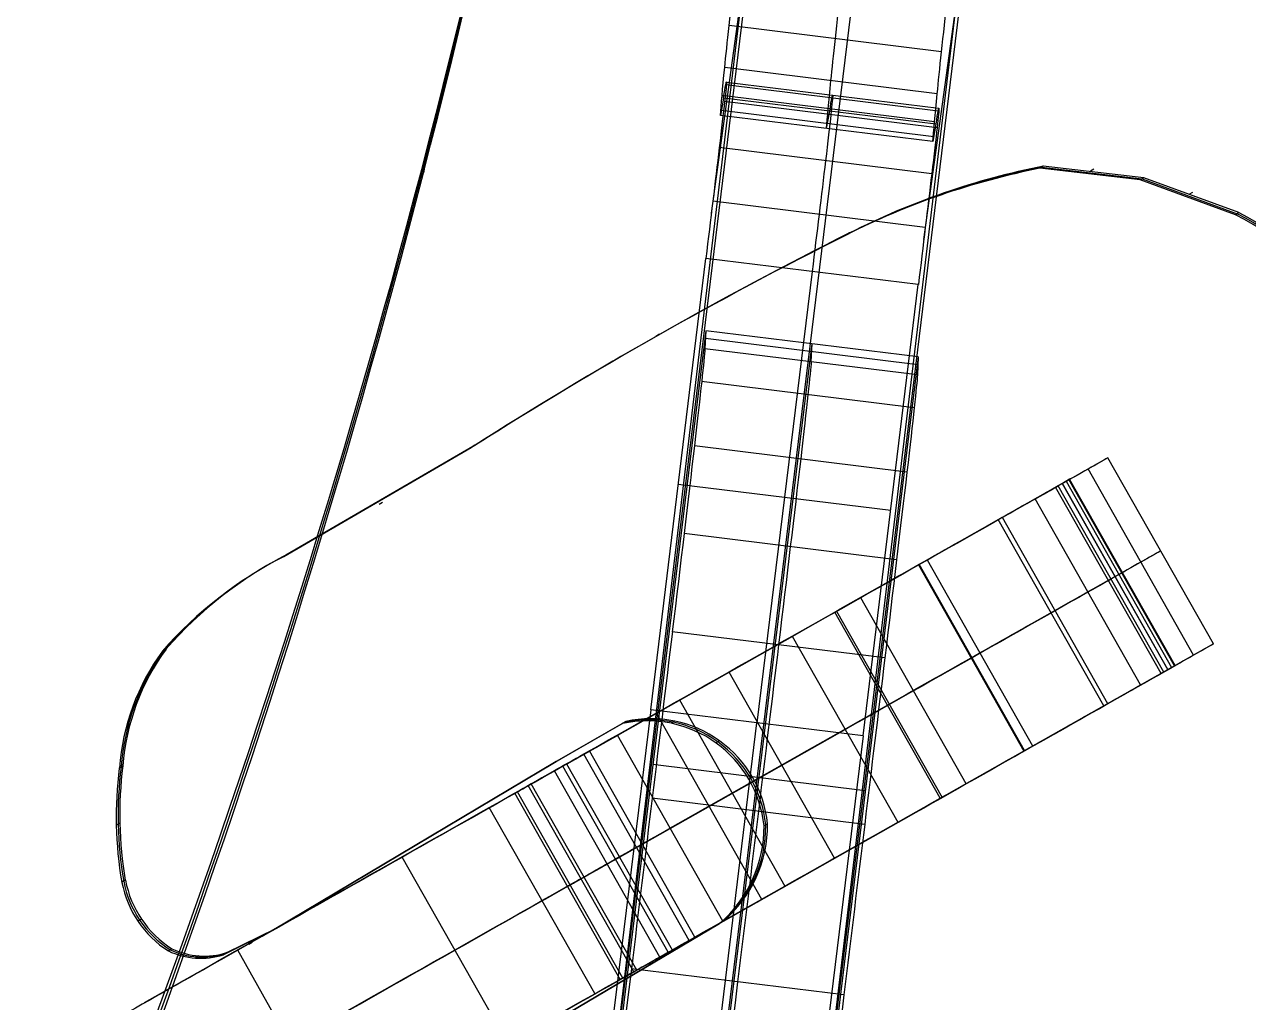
# Model space of a CAD drawing. Extents: x 14 to 133, y -39 to 144.
# Drawn here: x 53.55 to 64.98, y 61.74 to 70.88 of the extents above; entities that cross this region are included whole.
import ezdxf

# ---------------------------------------------------------------- set-up
doc = ezdxf.new("R2010")
doc.units = 0
doc.header["$MEASUREMENT"] = 0
doc.layers.add('LAYER_1', color=255, linetype='CONTINUOUS')

msp = doc.modelspace()

# ---------------------------------------------------------------- linework, layer by layer
at = {"layer": 'LAYER_1', "color": 9}
for p, q in [((62.939, 92.919, 69.785), (58.795, 59.003, 75.228)), ((62.939, 92.919, 69.785), (58.795, 59.003, 75.228)), ((59.787, 58.881, 75.22), (63.931, 92.797, 69.778)), ((64.924, 92.674, 69.77), (60.78, 58.758, 75.212)), ((64.924, 92.674, 69.77), (60.78, 58.758, 75.212)), ((58.988, 60.581, 74.976), (61.978, 85.647, 61.541)), ((60.972, 60.336, 74.961), (63.963, 85.402, 61.526)), ((59.964, 69.118, 64.86), (60.551, 73.373, 72.929)), ((61.949, 68.873, 64.845), (62.535, 73.128, 72.914)), ((62.114, 70.627, 58.16), (60.129, 70.872, 58.175)), ((62.073, 70.235, 59.154), (60.089, 70.48, 59.17)), ((62.073, 70.235, 59.154), (60.089, 70.48, 59.17)), ((62.09, 70.096, 63.566), (60.105, 70.34, 63.581)), ((62.09, 70.096, 63.566), (60.105, 70.34, 63.581)), ((62.048, 69.973, 60.095), (60.063, 70.218, 60.111)), ((62.082, 70.073, 62.918), (60.097, 70.318, 62.933)), ((60.077, 70.195, 62.296), (60.048, 70.033, 61.07)), ((60.077, 70.195, 62.296), (60.048, 70.033, 61.07)), ((62.062, 69.95, 62.281), (60.077, 70.195, 62.296)), ((62.062, 69.95, 62.281), (60.077, 70.195, 62.296)), ((62.072, 69.916, 64.151), (60.087, 70.161, 64.166)), ((62.033, 69.788, 61.055), (60.048, 70.033, 61.07)), ((62.033, 69.788, 61.055), (60.048, 70.033, 61.07)), ((62.043, 69.833, 61.673), (60.058, 70.078, 61.688)), ((61.04, 69.911, 61.062), (61.07, 70.073, 62.289)), ((62.062, 69.95, 62.281), (62.033, 69.788, 61.055)), ((62.062, 69.95, 62.281), (62.033, 69.788, 61.055)), ((57.326, 69.789, 75.685), (57.274, 69.495, 73.708)), ((62.022, 69.486, 64.584), (60.038, 69.731, 64.599)), ((62.022, 69.486, 64.584), (60.038, 69.731, 64.599)), ((63.064, 69.559, 61.896), (63.031, 69.539, 59.896)), ((63.064, 69.559, 61.896), (63.031, 69.539, 59.896)), ((63.971, 69.429, 59.882), (63.031, 69.539, 59.896)), ((63.971, 69.429, 59.882), (63.031, 69.539, 59.896)), ((63.048, 69.549, 60.896), (63.987, 69.439, 60.881)), ((64.004, 69.449, 61.881), (63.064, 69.559, 61.896)), ((64.004, 69.449, 61.881), (63.064, 69.559, 61.896)), ((63.537, 69.531, 61.888), (63.504, 69.512, 59.888)), ((64.004, 69.449, 61.881), (63.971, 69.429, 59.882)), ((64.004, 69.449, 61.881), (63.971, 69.429, 59.882)), ((64.859, 69.104, 59.87), (63.971, 69.429, 59.882)), ((64.859, 69.104, 59.87), (63.971, 69.429, 59.882)), ((63.987, 69.439, 60.881), (64.875, 69.114, 60.87)), ((64.892, 69.124, 61.87), (64.004, 69.449, 61.881)), ((64.892, 69.124, 61.87), (64.004, 69.449, 61.881)), ((62.138, 69.309, 61.913), (62.105, 69.289, 59.914)), ((64.457, 69.312, 61.875), (64.424, 69.293, 59.875)), ((61.962, 68.985, 64.806), (59.977, 69.23, 64.821)), ((64.892, 69.124, 61.87), (64.859, 69.104, 59.87)), ((64.892, 69.124, 61.87), (64.859, 69.104, 59.87)), ((61.255, 68.936, 61.932), (61.222, 68.916, 59.932)), ((61.255, 68.936, 61.932), (61.222, 68.916, 59.932)), ((59.397, 64.478, 65.572), (59.912, 68.696, 64.946)), ((59.397, 64.478, 65.572), (59.912, 68.696, 64.946)), ((61.897, 68.451, 64.931), (59.912, 68.696, 64.946)), ((61.897, 68.451, 64.931), (59.912, 68.696, 64.946)), ((60.905, 68.574, 64.939), (60.389, 64.355, 65.565)), ((61.382, 64.233, 65.557), (61.897, 68.451, 64.931)), ((61.382, 64.233, 65.557), (61.897, 68.451, 64.931)), ((59.912, 68.02, 75.881), (58.922, 59.916, 77.168)), ((59.912, 68.02, 75.881), (58.922, 59.916, 77.168)), ((59.479, 67.987, 61.97), (59.446, 67.967, 59.971)), ((59.912, 68.02, 75.881), (59.904, 67.852, 77.434)), ((59.912, 68.02, 75.881), (59.904, 67.852, 77.434)), ((61.894, 67.702, 76.644), (59.909, 67.947, 76.659)), ((61.897, 67.775, 75.866), (59.912, 68.02, 75.881)), ((61.897, 67.775, 75.866), (59.912, 68.02, 75.881)), ((61.889, 67.607, 77.419), (59.904, 67.852, 77.434)), ((61.889, 67.607, 77.419), (59.904, 67.852, 77.434)), ((59.915, 59.794, 77.16), (60.905, 67.897, 75.874)), ((60.896, 67.73, 77.427), (60.905, 67.897, 75.874)), ((61.897, 67.775, 75.866), (60.907, 59.671, 77.153)), ((61.897, 67.775, 75.866), (60.907, 59.671, 77.153)), ((61.897, 67.775, 75.866), (61.889, 67.607, 77.419)), ((61.897, 67.775, 75.866), (61.889, 67.607, 77.419)), ((61.858, 67.3, 78.398), (59.873, 67.545, 78.413)), ((55.971, 65.911, 60.048), (57.721, 66.93, 60.009)), ((55.971, 65.911, 60.048), (57.721, 66.93, 60.009)), ((57.737, 66.939, 61.009), (55.988, 65.921, 61.048)), ((56.004, 65.931, 62.048), (57.754, 66.949, 62.009)), ((56.004, 65.931, 62.048), (57.754, 66.949, 62.009)), ((57.754, 66.949, 62.009), (57.721, 66.93, 60.009)), ((57.754, 66.949, 62.009), (57.721, 66.93, 60.009)), ((61.79, 66.699, 79.227), (59.805, 66.944, 79.242)), ((61.79, 66.699, 79.227), (59.805, 66.944, 79.242)), ((63.668, 66.832, 59.785), (60.13, 64.83, 59.907)), ((63.668, 66.832, 59.785), (60.13, 64.83, 59.907)), ((64.653, 65.092, 59.786), (63.668, 66.832, 59.785)), ((64.653, 65.092, 59.786), (63.668, 66.832, 59.785)), ((64.469, 64.987, 59.069), (63.483, 66.728, 59.068)), ((59.087, 64.241, 62.014), (63.18, 66.557, 61.923)), ((59.087, 64.241, 62.014), (63.18, 66.557, 61.923)), ((61.639, 66.339, 65.228), (59.654, 66.584, 65.243)), ((63.18, 66.557, 61.923), (63.304, 66.628, 62.253)), ((63.18, 66.557, 61.923), (63.304, 66.628, 62.253)), ((64.165, 64.817, 61.924), (63.18, 66.557, 61.923)), ((64.165, 64.817, 61.924), (63.18, 66.557, 61.923)), ((64.19, 64.829, 58.394), (63.205, 66.569, 58.393)), ((64.19, 64.829, 58.394), (63.205, 66.569, 58.393)), ((63.242, 66.593, 62.088), (64.227, 64.852, 62.089)), ((63.31, 66.632, 62.563), (63.243, 66.593, 62.852)), ((63.31, 66.632, 62.563), (63.243, 66.593, 62.852)), ((64.228, 64.853, 62.853), (63.243, 66.593, 62.852)), ((64.228, 64.853, 62.853), (63.243, 66.593, 62.852)), ((63.277, 66.613, 62.707), (64.262, 64.872, 62.708)), ((63.304, 66.628, 62.253), (63.31, 66.632, 62.563)), ((63.304, 66.628, 62.253), (63.31, 66.632, 62.563)), ((64.289, 64.887, 62.254), (63.304, 66.628, 62.253)), ((64.289, 64.887, 62.254), (63.304, 66.628, 62.253)), ((63.307, 66.63, 62.408), (64.292, 64.889, 62.409)), ((64.296, 64.891, 62.564), (63.31, 66.632, 62.563)), ((64.296, 64.891, 62.564), (63.31, 66.632, 62.563)), ((63.974, 64.709, 63.272), (62.988, 66.45, 63.271)), ((56.893, 66.416, 62.029), (56.86, 66.396, 60.029)), ((63.629, 64.515, 63.595), (62.644, 66.255, 63.594)), ((63.629, 64.515, 63.595), (62.644, 66.255, 63.594)), ((63.667, 64.533, 57.7), (62.682, 66.273, 57.699)), ((61.694, 65.88, 79.832), (59.709, 66.125, 79.847)), ((56.004, 65.931, 62.048), (55.971, 65.911, 60.048)), ((56.004, 65.931, 62.048), (55.971, 65.911, 60.048)), ((60.623, 63.96, 59.907), (64.16, 65.962, 59.786)), ((62.968, 64.137, 57.256), (61.983, 65.877, 57.255)), ((62.968, 64.137, 57.256), (61.983, 65.877, 57.255)), ((61.899, 65.831, 59.846), (62.884, 64.091, 59.847)), ((62.89, 64.097, 64.012), (61.905, 65.837, 64.011)), ((63.797, 65.758, 62.253), (63.672, 65.687, 61.924)), ((63.735, 65.723, 62.852), (63.803, 65.761, 62.563)), ((63.803, 65.761, 62.563), (63.797, 65.758, 62.253)), ((63.672, 65.687, 61.924), (59.58, 63.371, 62.014)), ((55.394, 65.542, 62.062), (55.361, 65.522, 60.062)), ((62.345, 63.784, 57.086), (61.36, 65.524, 57.085)), ((62.102, 63.651, 64.285), (61.117, 65.391, 64.284)), ((62.102, 63.651, 64.285), (61.117, 65.391, 64.284)), ((61.133, 65.399, 61.969), (62.119, 63.658, 61.97)), ((61.584, 64.962, 80.273), (59.599, 65.207, 80.288)), ((61.584, 64.962, 80.273), (59.599, 65.207, 80.288)), ((60.722, 65.163, 57.021), (58.615, 63.97, 56.991)), ((60.722, 65.163, 57.021), (58.615, 63.97, 56.991)), ((61.708, 63.423, 57.022), (60.722, 65.163, 57.021)), ((61.708, 63.423, 57.022), (60.722, 65.163, 57.021)), ((64.653, 65.092, 59.786), (61.115, 63.089, 59.908)), ((64.653, 65.092, 59.786), (61.115, 63.089, 59.908)), ((54.868, 65.045, 62.075), (54.835, 65.025, 60.076)), ((54.868, 65.045, 62.075), (54.835, 65.025, 60.076)), ((64.165, 64.817, 61.924), (64.289, 64.887, 62.254)), ((64.165, 64.817, 61.924), (64.289, 64.887, 62.254)), ((64.296, 64.891, 62.564), (64.228, 64.853, 62.853)), ((64.296, 64.891, 62.564), (64.228, 64.853, 62.853)), ((64.289, 64.887, 62.254), (64.296, 64.891, 62.564)), ((64.289, 64.887, 62.254), (64.296, 64.891, 62.564)), ((58.772, 64.061, 59.977), (60.13, 64.83, 59.907)), ((58.772, 64.061, 59.977), (60.13, 64.83, 59.907)), ((60.072, 62.5, 62.015), (64.165, 64.817, 61.924)), ((60.072, 62.5, 62.015), (64.165, 64.817, 61.924)), ((61.115, 63.089, 59.908), (60.13, 64.83, 59.907)), ((61.115, 63.089, 59.908), (60.13, 64.83, 59.907)), ((54.59, 64.527, 62.085), (54.558, 64.507, 60.086)), ((60.654, 62.826, 57.015), (59.669, 64.567, 57.014)), ((59.397, 64.478, 65.572), (58.421, 56.5, 66.793)), ((59.397, 64.478, 65.572), (58.421, 56.5, 66.793)), ((61.382, 64.233, 65.557), (59.397, 64.478, 65.572)), ((61.382, 64.233, 65.557), (59.397, 64.478, 65.572)), ((60.436, 62.705, 59.923), (59.45, 64.445, 59.922)), ((58.482, 63.974, 60.026), (59.132, 64.348, 60.012)), ((58.482, 63.974, 60.026), (59.132, 64.348, 60.012)), ((59.149, 64.358, 61.012), (58.498, 63.984, 61.026)), ((58.515, 63.994, 62.026), (59.165, 64.368, 62.011)), ((58.515, 63.994, 62.026), (59.165, 64.368, 62.011)), ((59.107, 63.1, 56.992), (61.215, 64.293, 57.022)), ((59.165, 64.368, 62.011), (59.132, 64.348, 60.012)), ((59.165, 64.368, 62.011), (59.132, 64.348, 60.012)), ((59.414, 56.377, 66.785), (60.389, 64.355, 65.565)), ((59.622, 64.371, 62.004), (59.589, 64.351, 60.004)), ((58.807, 64.161, 60.019), (58.84, 64.181, 62.019)), ((60.072, 62.5, 62.015), (59.087, 64.241, 62.014)), ((60.072, 62.5, 62.015), (59.087, 64.241, 62.014)), ((60.04, 64.187, 61.999), (60.007, 64.167, 59.999)), ((60.04, 64.187, 61.999), (60.007, 64.167, 59.999)), ((61.382, 64.233, 65.557), (60.406, 56.255, 66.777)), ((61.382, 64.233, 65.557), (60.406, 56.255, 66.777)), ((59.758, 62.321, 59.978), (58.772, 64.061, 59.977)), ((59.758, 62.321, 59.978), (58.772, 64.061, 59.977)), ((59.809, 62.351, 61.996), (58.824, 64.092, 61.995)), ((54.466, 63.953, 62.093), (54.433, 63.933, 60.093)), ((54.466, 63.953, 62.093), (54.433, 63.933, 60.093)), ((55.862, 62.414, 60.085), (58.482, 63.974, 60.026)), ((55.862, 62.414, 60.085), (58.482, 63.974, 60.026)), ((58.498, 63.984, 61.026), (55.879, 62.424, 61.085)), ((55.895, 62.434, 62.084), (58.515, 63.994, 62.026)), ((55.895, 62.434, 62.084), (58.515, 63.994, 62.026)), ((58.515, 63.994, 62.026), (58.482, 63.974, 60.026)), ((58.515, 63.994, 62.026), (58.482, 63.974, 60.026)), ((59.561, 62.211, 61.894), (58.576, 63.951, 61.893)), ((59.561, 62.211, 61.894), (58.576, 63.951, 61.893)), ((59.6, 62.23, 56.992), (58.615, 63.97, 56.991)), ((59.6, 62.23, 56.992), (58.615, 63.97, 56.991)), ((60.623, 63.96, 59.907), (59.265, 63.191, 59.977)), ((59.417, 63.968, 76.525), (61.402, 63.723, 76.509)), ((59.484, 62.166, 60.103), (58.498, 63.906, 60.102)), ((60.347, 63.847, 61.997), (60.314, 63.828, 59.997)), ((59.112, 61.956, 60.976), (58.127, 63.697, 60.975)), ((59.112, 61.956, 60.976), (58.127, 63.697, 60.975)), ((59.138, 61.97, 60.638), (58.152, 63.711, 60.637)), ((59.24, 62.029, 61.498), (58.254, 63.769, 61.497)), ((59.267, 62.044, 60.334), (58.282, 63.784, 60.332)), ((59.267, 62.044, 60.334), (58.282, 63.784, 60.332)), ((61.396, 63.406, 80.772), (59.411, 63.651, 80.787)), ((58.874, 61.824, 64.666), (57.889, 63.564, 64.665)), ((54.438, 63.418, 62.099), (54.405, 63.398, 60.099)), ((61.708, 63.423, 57.022), (59.6, 62.23, 56.992)), ((61.708, 63.423, 57.022), (59.6, 62.23, 56.992)), ((60.488, 63.412, 61.999), (60.455, 63.393, 59.999)), ((60.488, 63.412, 61.999), (60.455, 63.393, 59.999)), ((57.206, 63.212, 62.055), (57.173, 63.192, 60.055)), ((58.062, 61.36, 56.903), (57.077, 63.1, 56.902)), ((59.758, 62.321, 59.978), (61.115, 63.089, 59.908)), ((59.758, 62.321, 59.978), (61.115, 63.089, 59.908)), ((60.381, 62.91, 62.006), (60.348, 62.89, 60.006)), ((54.489, 62.885, 62.103), (54.456, 62.865, 60.104)), ((54.489, 62.885, 62.103), (54.456, 62.865, 60.104)), ((54.64, 62.52, 62.104), (54.607, 62.5, 60.105)), ((55.437, 62.208, 62.094), (55.895, 62.434, 62.084)), ((55.437, 62.208, 62.094), (55.895, 62.434, 62.084)), ((55.895, 62.434, 62.084), (55.862, 62.414, 60.085)), ((55.895, 62.434, 62.084), (55.862, 62.414, 60.085)), ((57.172, 60.779, 60.079), (60.039, 62.48, 60.015)), ((57.172, 60.779, 60.079), (60.039, 62.48, 60.015)), ((60.056, 62.49, 61.015), (57.188, 60.789, 61.079)), ((57.205, 60.799, 62.079), (60.072, 62.5, 62.015)), ((57.205, 60.799, 62.079), (60.072, 62.5, 62.015)), ((60.072, 62.5, 62.015), (60.039, 62.48, 60.015)), ((60.072, 62.5, 62.015), (60.039, 62.48, 60.015)), ((55.404, 62.188, 60.095), (55.862, 62.414, 60.085)), ((55.404, 62.188, 60.095), (55.862, 62.414, 60.085)), ((55.879, 62.424, 61.085), (55.421, 62.198, 61.094)), ((54.924, 62.244, 62.102), (54.891, 62.224, 60.103)), ((54.924, 62.244, 62.102), (54.891, 62.224, 60.103)), ((55.437, 62.208, 62.094), (55.404, 62.188, 60.095)), ((55.437, 62.208, 62.094), (55.404, 62.188, 60.095)), ((56.524, 60.489, 56.986), (55.539, 62.23, 56.985)), ((56.524, 60.489, 56.986), (55.539, 62.23, 56.985)), ((55.675, 62.302, 62.089), (55.642, 62.282, 60.09)), ((55.177, 62.178, 62.099), (55.144, 62.158, 60.099)), ((61.202, 61.812, 81.128), (59.217, 62.057, 81.144)), ((61.202, 61.812, 81.128), (59.217, 62.057, 81.144))]:
    msp.add_line(p, q, dxfattribs=at)
at = {"layer": 'LAYER_1', "color": 9, "extrusion": (0.025685, 0.146948, 0.988811)}
for centre, start, end in [((42.941, -73.327, 86.566), 169.77286, 181.2245), ((42.941, -73.327, 86.566), 169.77286, 181.2245), ((42.941, -73.327, 85.566), 169.77284, 181.22452), ((42.941, -73.327, 84.566), 169.77286, 181.2245), ((42.941, -73.327, 84.566), 169.77286, 181.2245)]:
    msp.add_arc(centre, 87.665, start, end, dxfattribs=at)
at = {"layer": 'LAYER_1', "color": 9, "extrusion": (0.992442, -0.122479, -0.007577)}
for centre, radius, start, end in [((84.53, 61.842, 50.554), 7.574, 197.5792, 213.7749), ((84.53, 61.842, 50.554), 7.574, 197.5792, 213.7749), ((84.53, 61.842, 51.554), 7.574, 197.579, 213.7751), ((84.53, 61.842, 52.554), 7.574, 197.5792, 213.7749), ((84.53, 61.842, 52.554), 7.574, 197.5792, 213.7749), ((88.722, 63.251, 50.554), 11.997, 188.6129, 197.948), ((88.722, 63.251, 50.554), 11.997, 188.6129, 197.948), ((75.906, 63.897, 50.554), 1.268, 3.1367, 58.9966), ((75.906, 63.897, 50.554), 1.268, 3.1367, 58.9966), ((73, 63.795, 50.554), 4.177, 344.5378, 2.3537), ((73, 63.795, 50.554), 4.177, 344.5378, 2.3537), ((88.723, 63.251, 51.554), 11.998, 188.6133, 197.9476), ((75.906, 63.897, 51.554), 1.268, 3.1367, 58.9966), ((73, 63.795, 51.554), 4.176, 344.5376, 2.3539), ((88.722, 63.251, 52.554), 11.997, 188.6129, 197.948), ((88.722, 63.251, 52.554), 11.997, 188.6129, 197.948), ((75.906, 63.897, 52.554), 1.268, 3.1367, 58.9966), ((75.906, 63.897, 52.554), 1.268, 3.1367, 58.9966), ((73, 63.795, 52.554), 4.177, 344.5378, 2.3537), ((73, 63.795, 52.554), 4.177, 344.5378, 2.3537), ((75.119, 62.397, 50.554), 2.961, 60.8883, 82.2708), ((75.119, 62.397, 50.554), 2.961, 60.8883, 82.2708), ((75.119, 62.397, 51.554), 2.961, 60.8883, 82.2708), ((75.119, 62.397, 52.554), 2.961, 60.8883, 82.2708), ((75.119, 62.397, 52.554), 2.961, 60.8883, 82.2708), ((71.528, 77.363, 50.554), 3.183, 8.2435, 45.3415), ((71.528, 77.363, 50.554), 3.183, 8.2435, 45.3415), ((71.528, 77.363, 51.554), 3.183, 8.2428, 45.3422), ((71.528, 77.363, 52.554), 3.183, 8.2435, 45.3415), ((71.528, 77.363, 52.554), 3.183, 8.2435, 45.3415), ((70.132, 75.538, 50.554), 5.47, 48.3791, 69.8539), ((70.132, 75.538, 50.554), 5.47, 48.3791, 69.8539), ((70.132, 75.538, 51.554), 5.47, 48.3791, 69.8539), ((70.132, 75.538, 52.554), 5.47, 48.3791, 69.8539), ((70.132, 75.538, 52.554), 5.47, 48.3791, 69.8539), ((65.682, 63.486, 50.554), 18.317, 69.7681, 80.0634), ((65.682, 63.486, 50.554), 18.317, 69.7681, 80.0634), ((65.682, 63.486, 51.554), 18.318, 69.7682, 80.0632), ((65.682, 63.486, 52.554), 18.317, 69.7681, 80.0634), ((65.682, 63.486, 52.554), 18.317, 69.7681, 80.0634), ((57.778, 18.829, 50.554), 63.669, 79.99181, 85.72858), ((57.778, 18.829, 50.554), 63.669, 79.99181, 85.72858), ((57.771, 18.776, 51.554), 63.722, 79.99421, 85.72618), ((57.778, 18.829, 52.554), 63.669, 79.99181, 85.72858), ((57.778, 18.829, 52.554), 63.669, 79.99181, 85.72858)]:
    msp.add_arc(centre, radius, start, end, dxfattribs=at)
at = {"layer": 'LAYER_1', "color": 9, "extrusion": (0.016491, 0.009918, 0.999815)}
for centre, radius, start, end in [((20.484, -86.298, 61.614), 7.038, 340.1655, 355.7977), ((20.484, -86.298, 61.614), 7.038, 340.1655, 355.7977), ((20.484, -86.298, 62.614), 7.038, 340.1653, 355.7978), ((20.484, -86.298, 63.614), 7.038, 340.1655, 355.7977), ((20.484, -86.298, 63.614), 7.038, 340.1655, 355.7977), ((22.942, -85.251, 61.614), 5.562, 269.856, 300.8064), ((22.942, -85.251, 61.614), 5.562, 269.856, 300.8064), ((22.942, -85.251, 62.614), 5.562, 269.8554, 300.807), ((22.942, -85.251, 63.614), 5.562, 269.856, 300.8064), ((22.942, -85.251, 63.614), 5.562, 269.856, 300.8064), ((-11.804, -83.802, 61.614), 39.422, 355.6191, 1.4724), ((-11.804, -83.802, 61.614), 39.422, 355.6191, 1.4724), ((-11.835, -83.801, 62.614), 39.453, 355.6214, 1.4701), ((-11.804, -83.802, 63.614), 39.422, 355.6191, 1.4724), ((-11.804, -83.802, 63.614), 39.422, 355.6191, 1.4724), ((23.803, -80.504, 61.614), 3.841, 356.109, 17.7228), ((23.803, -80.504, 61.614), 3.841, 356.109, 17.7228), ((23.803, -80.504, 62.614), 3.841, 356.109, 17.7228), ((23.803, -80.504, 63.614), 3.841, 356.109, 17.7228), ((23.803, -80.504, 63.614), 3.841, 356.109, 17.7228), ((25.509, -80.154, 61.614), 2.117, 22.7691, 54.686), ((25.509, -80.154, 61.614), 2.117, 22.7691, 54.686), ((25.509, -80.154, 62.614), 2.117, 22.7684, 54.6867), ((25.509, -80.154, 63.614), 2.117, 22.7691, 54.686), ((25.509, -80.154, 63.614), 2.117, 22.7691, 54.686), ((23.631, -82.32, 61.614), 1.093, 293.1242, 341.4221), ((23.631, -82.32, 61.614), 1.093, 293.1242, 341.4221), ((23.631, -82.32, 62.614), 1.093, 293.1242, 341.4221), ((23.631, -82.32, 63.614), 1.093, 293.1242, 341.4221), ((23.631, -82.32, 63.614), 1.093, 293.1242, 341.4221), ((23.631, -82.32, 61.614), 1.093, 244.8263, 293.1242), ((23.631, -82.32, 61.614), 1.093, 244.8263, 293.1242), ((23.631, -82.32, 62.614), 1.093, 244.8263, 293.1242), ((23.631, -82.32, 63.614), 1.093, 244.8263, 293.1242), ((23.631, -82.32, 63.614), 1.093, 244.8263, 293.1242), ((24.498, -81.258, 61.614), 3.608, 51.7255, 68.7563), ((24.498, -81.258, 61.614), 3.608, 51.7255, 68.7563), ((24.498, -81.258, 62.614), 3.607, 51.7253, 68.7565), ((24.498, -81.258, 63.614), 3.608, 51.7255, 68.7563), ((24.498, -81.258, 63.614), 3.608, 51.7255, 68.7563), ((23.765, -82.289, 61.614), 1.183, 189.441, 239.5573), ((23.765, -82.289, 61.614), 1.183, 189.441, 239.5573), ((23.765, -82.289, 62.614), 1.183, 189.441, 239.5573), ((23.765, -82.289, 63.614), 1.183, 189.441, 239.5573), ((23.765, -82.289, 63.614), 1.183, 189.441, 239.5573), ((25.467, -78.815, 61.614), 0.979, 69.8108, 116.375), ((25.467, -78.815, 61.614), 0.979, 69.8108, 116.375), ((25.467, -78.815, 62.614), 0.979, 69.8108, 116.375), ((25.467, -78.815, 63.614), 0.979, 69.8108, 116.375), ((25.467, -78.815, 63.614), 0.979, 69.8108, 116.375), ((25.427, -78.529, 61.614), 0.711, 123.7625, 166.2131), ((25.427, -78.529, 61.614), 0.711, 123.7625, 166.2131), ((25.427, -78.529, 62.614), 0.711, 123.7618, 166.2139), ((25.427, -78.529, 63.614), 0.711, 123.7625, 166.2131), ((25.427, -78.529, 63.614), 0.711, 123.7625, 166.2131)]:
    msp.add_arc(centre, radius, start, end, dxfattribs=at)
at = {"layer": 'LAYER_1', "color": 9, "extrusion": (-0.492599, 0.870256, -0.000508105)}
for centre, radius, start, end in [((-83.606, 60.807, 26.768), 4.829, 192.0513, 209.8041), ((-83.606, 60.807, 26.768), 4.829, 192.0513, 209.8041), ((-85.544, 59.751, 26.768), 2.623, 210.8294, 251.1438), ((-85.544, 59.751, 26.768), 2.623, 210.8294, 251.1438), ((-86.193, 62.028, 26.768), 1.848, 121.3021, 153.061), ((-86.193, 62.028, 26.768), 1.848, 121.3021, 153.061), ((-84.186, 58.64, 26.768), 5.787, 102.097, 120.8507), ((-84.186, 58.64, 26.768), 5.787, 102.097, 120.8507), ((-84.874, 62.067, 26.768), 5.033, 252.446, 269.2104), ((-84.874, 62.067, 26.768), 5.033, 252.446, 269.2104), ((-83.606, 60.807, 25.768), 4.829, 192.0511, 209.8044), ((-85.545, 59.751, 25.768), 2.623, 210.8285, 251.1446), ((-86.194, 62.028, 25.768), 1.848, 121.3015, 153.0616), ((-81.85, 47.999, 26.768), 16.681, 76.6171, 102.2834), ((-81.85, 47.999, 26.768), 16.681, 76.6171, 102.2834), ((-84.186, 58.64, 25.768), 5.786, 102.0968, 120.8508), ((-83.606, 60.807, 24.768), 4.829, 192.0513, 209.8041), ((-83.606, 60.807, 24.768), 4.829, 192.0513, 209.8041), ((-84.874, 62.067, 25.768), 5.033, 252.4458, 269.2107), ((-86.193, 62.028, 24.768), 1.848, 121.3021, 153.061), ((-86.193, 62.028, 24.768), 1.848, 121.3021, 153.061), ((-85.544, 59.751, 24.768), 2.623, 210.8294, 251.1438), ((-85.544, 59.751, 24.768), 2.623, 210.8294, 251.1438), ((-81.85, 47.999, 25.768), 16.68, 76.6167, 102.2838), ((-84.186, 58.64, 24.768), 5.787, 102.097, 120.8507), ((-84.186, 58.64, 24.768), 5.787, 102.097, 120.8507), ((-82.983, 60.942, 26.768), 1.089, 62.4177, 94.3892), ((-82.983, 60.942, 26.768), 1.089, 62.4177, 94.3892), ((-82.882, 60.897, 26.768), 0.924, 281.1255, 323.3967), ((-82.882, 60.897, 26.768), 0.924, 281.1255, 323.3967), ((-84.874, 62.067, 24.768), 5.033, 252.446, 269.2104), ((-84.874, 62.067, 24.768), 5.033, 252.446, 269.2104), ((-80.723, 75.176, 26.768), 18.26, 264.3462, 275.4534), ((-80.723, 75.176, 26.768), 18.26, 264.3462, 275.4534), ((-83.11, 60.948, 26.768), 1.148, 2.0169, 56.6318), ((-83.11, 60.948, 26.768), 1.148, 2.0169, 56.6318), ((-82.882, 60.897, 26.768), 0.924, 323.3982, 5.6693), ((-82.882, 60.897, 26.768), 0.924, 323.3982, 5.6693), ((-81.85, 47.999, 24.768), 16.681, 76.6171, 102.2834), ((-81.85, 47.999, 24.768), 16.681, 76.6171, 102.2834), ((-82.983, 60.942, 25.768), 1.089, 62.4171, 94.3898), ((-82.882, 60.897, 25.768), 0.924, 281.1248, 323.3974), ((-80.723, 75.176, 25.768), 18.26, 264.3462, 275.4534), ((-83.11, 60.948, 25.768), 1.148, 2.0169, 56.6318), ((-82.882, 60.897, 25.768), 0.924, 323.3974, 5.67), ((-82.983, 60.942, 24.768), 1.089, 62.4177, 94.3892), ((-82.983, 60.942, 24.768), 1.089, 62.4177, 94.3892), ((-82.882, 60.897, 24.768), 0.924, 281.1255, 323.3967), ((-82.882, 60.897, 24.768), 0.924, 281.1255, 323.3967), ((-79.836, 64.732, 26.768), 7.78, 276.2598, 293.776), ((-79.836, 64.732, 26.768), 7.78, 276.2598, 293.776), ((-80.723, 75.176, 24.768), 18.26, 264.3462, 275.4534), ((-80.723, 75.176, 24.768), 18.26, 264.3462, 275.4534), ((-83.11, 60.948, 24.768), 1.148, 2.0169, 56.6318), ((-83.11, 60.948, 24.768), 1.148, 2.0169, 56.6318), ((-82.882, 60.897, 24.768), 0.924, 323.3982, 5.6693), ((-82.882, 60.897, 24.768), 0.924, 323.3982, 5.6693)]:
    msp.add_arc(centre, radius, start, end, dxfattribs=at)

doc.saveas('drawing.dxf')
